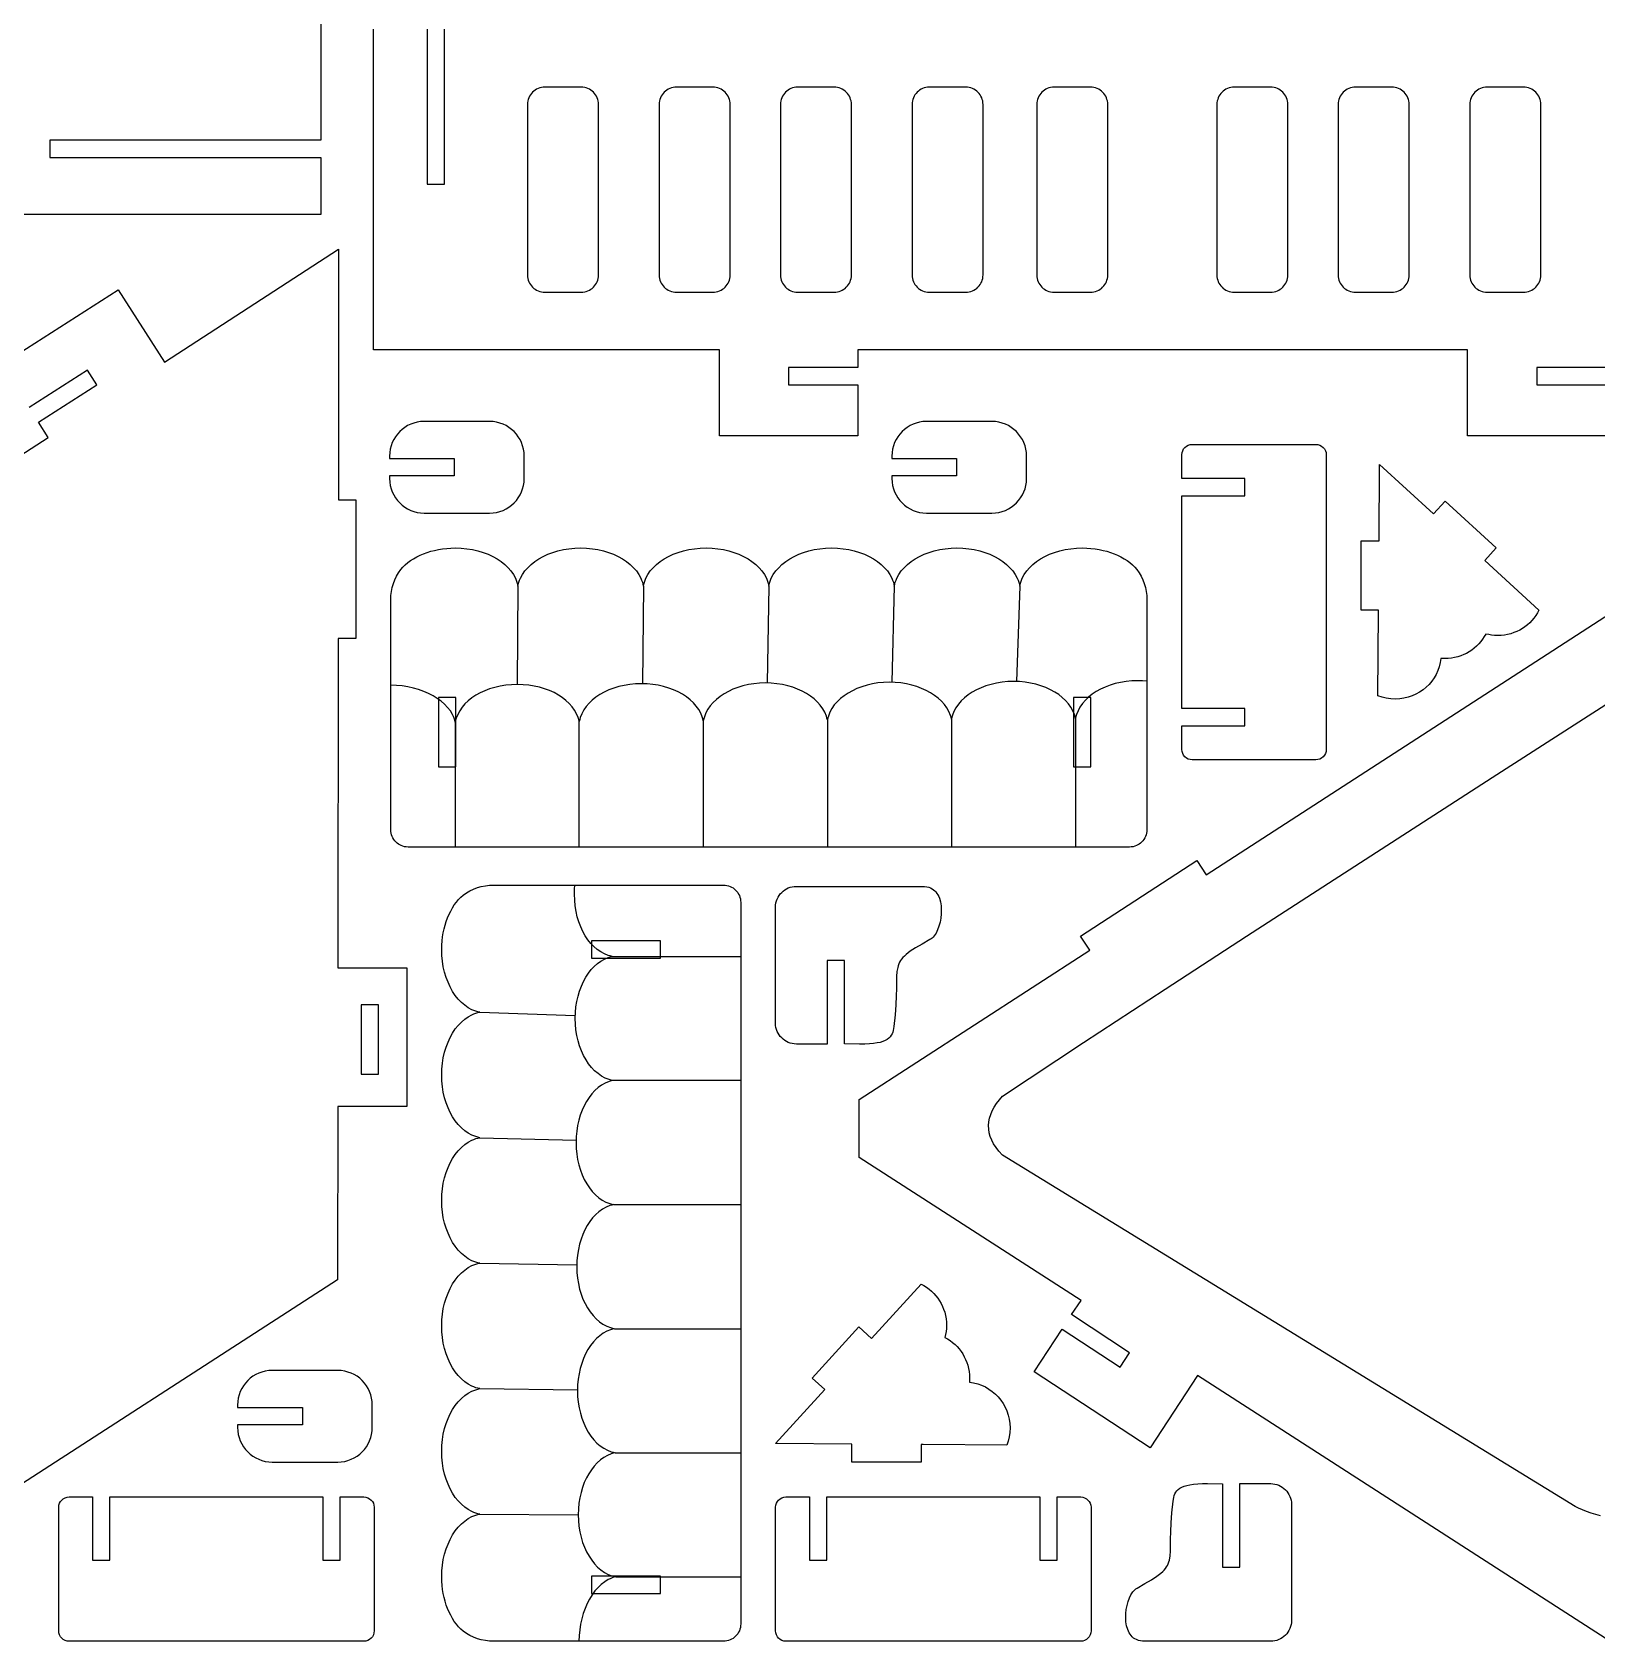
# Model space of a CAD drawing. Extents: x -399 to 499, y -399 to 499.
# Drawn here: x -254.6 to -74, y 58.2 to 244 of the extents above; entities that cross this region are included whole.
import ezdxf

# ---------------------------------------------------------------- set-up
doc = ezdxf.new("R2010")
doc.units = 0
doc.layers.add('DEFAULT_LAYER', color=1, linetype='CONTINUOUS')

msp = doc.modelspace()

# ---------------------------------------------------------------- linework, layer by layer
at = {"layer": 'DEFAULT_LAYER'}
for points in [[(-221.3, 262.95), (-221.3, 231.56), (-252.6, 231.56), (-252.6, 229.56), (-221.3, 229.56), (-221.3, 222.97), (-268.58, 222.97), (-272.27, 228.41), (-290.47, 228.41), (-299.39, 237.71), (-301.08, 236.08), (-301.08, 236.08), (-312.16, 247.63)], [(-72.89, 197.42), (-88.89, 197.42), (-88.89, 207.34), (-159.29, 207.34), (-159.29, 205.31), (-167.29, 205.31), (-167.29, 203.31), (-159.29, 203.31), (-159.29, 197.42), (-175.29, 197.42), (-175.29, 207.34), (-215.22, 207.34), (-215.22, 244.38)], [(-209.01, 244.38), (-209.01, 226.45), (-207.01, 226.45), (-207.01, 244.38)], [(-258.17, 205.63), (-244.7, 214.26), (-239.36, 205.93), (-219.25, 218.95), (-219.28, 190.01), (-217.26, 190.01), (-217.26, 174.01), (-219.29, 174.01), (-219.33, 135.99), (-211.38, 135.99), (-211.38, 135.99), (-211.38, 119.99), (-219.35, 119.99), (-219.37, 99.97), (-262.86, 71.89)], [(-72.37, 58.18), (-120.08, 88.93), (-125.56, 80.57), (-138.94, 89.35), (-135.71, 94.28), (-129.02, 89.89), (-127.92, 91.56), (-134.61, 95.95), (-133.52, 97.6), (-159.13, 114.11), (-159.13, 120.79), (-132.51, 138.02), (-133.58, 139.66), (-120.16, 148.38), (-119.08, 146.71), (-11.31, 216.46)], [(-360.53, 127.51), (-252.8, 197.23), (-253.91, 198.98), (-247.18, 203.3), (-248.26, 204.98), (-254.99, 200.67)], [(-72.89, 205.31), (-80.89, 205.31), (-80.89, 203.31), (-72.89, 203.31)], [(-198.55, 180.05), (-198.62, 168.7)], [(-184.06, 180.05), (-184.18, 168.79)], [(-169.58, 180.05), (-169.78, 168.87)], [(-155.09, 180.05), (-155.37, 168.96)], [(-140.6, 180.05), (-140.97, 169.04)], [(-125.9, 169.08), (-126.44, 169.12), (-126.99, 169.13), (-127.67, 169.11), (-128.33, 169.05), (-128.97, 168.95), (-129.59, 168.8), (-130.18, 168.62), (-130.74, 168.41), (-131.28, 168.17), (-131.78, 167.89), (-132.24, 167.58), (-132.66, 167.25), (-133.03, 166.89), (-133.36, 166.51), (-133.65, 166.1), (-133.87, 165.68), (-134.05, 165.24), (-134.11, 165.01), (-134.16, 164.78), (-134.21, 165.01), (-134.28, 165.23), (-134.46, 165.66), (-134.7, 166.08), (-134.98, 166.48), (-135.32, 166.85), (-135.69, 167.2), (-136.11, 167.53), (-136.57, 167.83), (-137.07, 168.1), (-137.6, 168.34), (-138.16, 168.55), (-138.75, 168.73), (-139.36, 168.86), (-139.99, 168.97), (-140.65, 169.03), (-141.31, 169.05), (-141.99, 169.03), (-142.65, 168.96), (-143.29, 168.86), (-143.91, 168.72), (-144.51, 168.54), (-145.07, 168.33), (-145.6, 168.08), (-146.1, 167.8), (-146.56, 167.5), (-146.98, 167.16), (-147.36, 166.8), (-147.69, 166.42), (-147.97, 166.02), (-148.2, 165.59), (-148.37, 165.15), (-148.44, 164.92), (-148.49, 164.69), (-148.49, 149.94)], [(-73.53, 72.71), (-74.09, 72.86), (-74.63, 73.03), (-75.15, 73.21), (-75.63, 73.4), (-76.08, 73.6), (-76.48, 73.81), (-142.61, 114.38), (-143, 114.81), (-143.34, 115.23), (-143.62, 115.66), (-143.84, 116.08), (-144.01, 116.51), (-144.12, 116.93), (-144.19, 117.36), (-144.2, 117.78), (-144.16, 118.21), (-144.08, 118.63), (-143.94, 119.06), (-143.77, 119.48), (-143.54, 119.91), (-143.27, 120.33), (-142.96, 120.76), (-142.61, 121.18), (-133.23, 127.36), (-123.83, 133.51), (-114.41, 139.64), (-104.97, 145.76), (-86.06, 157.95), (-67.11, 170.12)], [(-191.46, 149.94), (-191.46, 164.43), (-191.52, 164.66), (-191.59, 164.88), (-191.77, 165.32), (-192, 165.74), (-192.28, 166.13), (-192.62, 166.51), (-193, 166.86), (-193.42, 167.19), (-193.88, 167.49), (-194.37, 167.76), (-194.9, 168), (-195.46, 168.21), (-196.05, 168.38), (-196.66, 168.52), (-197.3, 168.62), (-197.95, 168.68), (-198.62, 168.7), (-199.29, 168.68), (-199.95, 168.62), (-200.6, 168.52), (-201.21, 168.37), (-201.81, 168.19), (-202.37, 167.98), (-202.91, 167.74), (-203.4, 167.46), (-203.86, 167.15), (-204.29, 166.82), (-204.66, 166.46), (-204.99, 166.08), (-205.27, 165.67), (-205.5, 165.25), (-205.67, 164.81), (-205.74, 164.58), (-205.79, 164.35), (-205.84, 164.58), (-205.91, 164.8), (-206, 165.02), (-206.1, 165.23), (-206.35, 165.65), (-206.66, 166.05), (-207.01, 166.42), (-207.41, 166.77), (-207.86, 167.1), (-208.35, 167.4), (-208.87, 167.67), (-209.43, 167.91), (-210.01, 168.12), (-210.62, 168.29), (-211.25, 168.43), (-211.9, 168.53), (-212.56, 168.59), (-213.23, 168.61)], [(-148.49, 164.69), (-148.54, 164.92), (-148.61, 165.14), (-148.79, 165.58), (-149.02, 165.99), (-149.31, 166.39), (-149.64, 166.77), (-150.02, 167.12), (-150.44, 167.45), (-150.9, 167.75), (-151.4, 168.02), (-151.93, 168.26), (-152.49, 168.46), (-153.07, 168.64), (-153.69, 168.78), (-154.32, 168.88), (-154.97, 168.94), (-155.64, 168.96), (-156.32, 168.94), (-156.98, 168.88), (-157.62, 168.77), (-158.24, 168.63), (-158.83, 168.45), (-159.4, 168.24), (-159.93, 167.99), (-160.43, 167.72), (-160.89, 167.41), (-161.31, 167.08), (-161.69, 166.72), (-162.02, 166.34), (-162.3, 165.93), (-162.52, 165.51), (-162.7, 165.06), (-162.76, 164.84), (-162.81, 164.61), (-162.87, 164.83), (-162.93, 165.06), (-163.11, 165.49), (-163.35, 165.91), (-163.63, 166.31), (-163.97, 166.68), (-164.35, 167.03), (-164.77, 167.36), (-165.23, 167.66), (-165.72, 167.93), (-166.25, 168.17), (-166.81, 168.38), (-167.4, 168.55), (-168.01, 168.69), (-168.64, 168.79), (-169.3, 168.86), (-169.97, 168.88), (-170.64, 168.85), (-171.3, 168.79), (-171.94, 168.69), (-172.56, 168.55), (-173.16, 168.37), (-173.72, 168.15), (-174.25, 167.91), (-174.75, 167.63), (-175.21, 167.32), (-175.63, 166.99), (-176.01, 166.63), (-176.34, 166.25), (-176.62, 165.85), (-176.85, 165.42), (-177.02, 164.98), (-177.09, 164.75), (-177.14, 164.52), (-177.19, 164.75), (-177.26, 164.97), (-177.44, 165.41), (-177.67, 165.82), (-177.96, 166.22), (-178.29, 166.6), (-178.67, 166.95), (-179.09, 167.27), (-179.55, 167.57), (-180.05, 167.84), (-180.58, 168.08), (-181.14, 168.29), (-181.72, 168.47), (-182.34, 168.61), (-182.97, 168.71), (-183.62, 168.77), (-184.29, 168.79), (-184.97, 168.77), (-185.63, 168.7), (-186.27, 168.6), (-186.89, 168.46), (-187.48, 168.28), (-188.05, 168.07), (-188.58, 167.82), (-189.08, 167.54), (-189.54, 167.24), (-189.96, 166.91), (-190.34, 166.55), (-190.67, 166.16), (-190.95, 165.76), (-191.18, 165.33), (-191.35, 164.89), (-191.41, 164.66), (-191.46, 164.43)], [(-205.79, 164.35), (-205.79, 149.94)], [(-177.14, 164.52), (-177.14, 149.94)], [(-162.81, 164.61), (-162.81, 149.94)], [(-134.16, 164.78), (-134.16, 149.94)], [(-187.57, 122.98), (-187.8, 123.03), (-188.03, 123.1), (-188.48, 123.27), (-188.9, 123.5), (-189.3, 123.78), (-189.69, 124.11), (-190.05, 124.49), (-190.38, 124.91), (-190.68, 125.37), (-190.96, 125.87), (-191.21, 126.4), (-191.42, 126.97), (-191.6, 127.56), (-191.74, 128.18), (-191.85, 128.82), (-191.91, 129.48), (-191.93, 130.16), (-191.91, 130.82), (-191.85, 131.48), (-191.75, 132.11), (-191.61, 132.72), (-191.43, 133.31), (-191.22, 133.87), (-190.98, 134.4), (-190.71, 134.9), (-190.41, 135.36), (-190.09, 135.78), (-189.74, 136.15), (-189.36, 136.49), (-188.96, 136.77), (-188.55, 137.01), (-188.11, 137.19), (-187.89, 137.26), (-187.66, 137.31), (-187.89, 137.36), (-188.12, 137.42), (-188.56, 137.6), (-188.99, 137.82), (-189.39, 138.11), (-189.77, 138.44), (-190.13, 138.81), (-190.46, 139.23), (-190.77, 139.69), (-191.05, 140.19), (-191.29, 140.73), (-191.51, 141.29), (-191.69, 141.88), (-191.83, 142.5), (-191.93, 143.14), (-191.99, 143.8), (-192.02, 144.48), (-192, 145.03), (-191.96, 145.57)], [(-187.66, 137.31), (-172.82, 137.31)], [(-202.94, 130.87), (-191.92, 130.5)], [(-172.82, 122.98), (-187.57, 122.98), (-187.8, 122.93), (-188.03, 122.86), (-188.46, 122.68), (-188.88, 122.45), (-189.27, 122.16), (-189.65, 121.83), (-190, 121.45), (-190.33, 121.03), (-190.63, 120.57), (-190.9, 120.07), (-191.14, 119.55), (-191.35, 118.99), (-191.52, 118.4), (-191.66, 117.79), (-191.76, 117.15), (-191.82, 116.5), (-191.84, 115.83), (-191.82, 115.15), (-191.76, 114.49), (-191.66, 113.85), (-191.51, 113.23), (-191.33, 112.64), (-191.12, 112.08), (-190.88, 111.54), (-190.6, 111.04), (-190.29, 110.58), (-189.96, 110.16), (-189.6, 109.78), (-189.22, 109.45), (-188.81, 109.17), (-188.39, 108.95), (-187.95, 108.77), (-187.72, 108.71), (-187.49, 108.66), (-187.72, 108.61), (-187.94, 108.54), (-188.37, 108.36), (-188.79, 108.12), (-189.19, 107.84), (-189.56, 107.5), (-189.92, 107.13), (-190.24, 106.7), (-190.54, 106.25), (-190.81, 105.75), (-191.05, 105.22), (-191.26, 104.66), (-191.44, 104.07), (-191.57, 103.46), (-191.68, 102.83), (-191.74, 102.17), (-191.76, 101.5), (-191.74, 100.83), (-191.67, 100.17), (-191.57, 99.53), (-191.43, 98.91), (-191.25, 98.31), (-191.04, 97.75), (-190.79, 97.22), (-190.51, 96.72), (-190.21, 96.26), (-189.87, 95.84), (-189.51, 95.46), (-189.13, 95.13), (-188.73, 94.85), (-188.3, 94.62), (-187.86, 94.45), (-187.63, 94.38), (-187.4, 94.33), (-187.63, 94.28), (-187.85, 94.21), (-188.29, 94.03), (-188.71, 93.8), (-189.1, 93.51), (-189.48, 93.18), (-189.83, 92.8), (-190.16, 92.38), (-190.46, 91.92), (-190.73, 91.42), (-190.97, 90.89), (-191.18, 90.33), (-191.35, 89.75), (-191.49, 89.13), (-191.59, 88.5), (-191.65, 87.85), (-191.67, 87.18), (-191.65, 86.5), (-191.59, 85.84), (-191.48, 85.2), (-191.34, 84.58), (-191.16, 83.99), (-190.95, 83.42), (-190.7, 82.89), (-190.43, 82.39), (-190.12, 81.93), (-189.79, 81.51), (-189.43, 81.13), (-189.05, 80.8), (-188.64, 80.52), (-188.22, 80.29), (-187.77, 80.12), (-187.55, 80.06), (-187.32, 80.01), (-187.54, 79.95), (-187.77, 79.89), (-188.2, 79.7), (-188.62, 79.47), (-189.02, 79.19), (-189.39, 78.85), (-189.74, 78.47), (-190.07, 78.05), (-190.37, 77.59), (-190.64, 77.1), (-190.88, 76.57), (-191.09, 76.01), (-191.26, 75.42), (-191.4, 74.81), (-191.5, 74.17), (-191.57, 73.52), (-191.59, 72.85), (-191.56, 72.18), (-191.5, 71.52), (-191.4, 70.87), (-191.26, 70.26), (-191.08, 69.66), (-190.86, 69.1), (-190.62, 68.57), (-190.34, 68.07), (-190.03, 67.61), (-189.7, 67.19), (-189.34, 66.81), (-188.96, 66.48), (-188.56, 66.2), (-188.13, 65.97), (-187.69, 65.8), (-187.46, 65.73), (-187.23, 65.68), (-187.46, 65.63), (-187.68, 65.56), (-187.9, 65.47), (-188.12, 65.37), (-188.53, 65.12), (-188.93, 64.81), (-189.3, 64.46), (-189.66, 64.06), (-189.98, 63.61), (-190.28, 63.12), (-190.55, 62.6), (-190.79, 62.04), (-191, 61.46), (-191.17, 60.85), (-191.31, 60.22), (-191.41, 59.57), (-191.48, 58.91), (-191.5, 58.24)], [(-202.94, 116.38), (-191.84, 116.1)], [(-187.49, 108.66), (-172.82, 108.66)], [(-202.94, 101.89), (-191.76, 101.7)], [(-187.4, 94.33), (-172.82, 94.33)], [(-202.94, 87.41), (-191.67, 87.29)], [(-187.32, 80.01), (-172.82, 80.01)], [(-202.94, 72.92), (-191.59, 72.85)], [(-187.23, 65.68), (-172.82, 65.68)]]:
    msp.add_lwpolyline(points, dxfattribs=at)
for points in [[(-189.24, 215.98), (-189.24, 235.66), (-189.25, 235.87), (-189.28, 236.07), (-189.33, 236.26), (-189.4, 236.44), (-189.48, 236.61), (-189.58, 236.78), (-189.7, 236.93), (-189.83, 237.08), (-189.97, 237.21), (-190.12, 237.32), (-190.29, 237.42), (-190.46, 237.51), (-190.65, 237.57), (-190.84, 237.62), (-191.04, 237.65), (-191.24, 237.66), (-195.44, 237.66), (-195.64, 237.65), (-195.84, 237.62), (-196.03, 237.57), (-196.22, 237.51), (-196.39, 237.42), (-196.56, 237.32), (-196.71, 237.21), (-196.85, 237.08), (-196.98, 236.93), (-197.1, 236.78), (-197.2, 236.61), (-197.28, 236.44), (-197.35, 236.26), (-197.4, 236.07), (-197.43, 235.87), (-197.44, 235.66), (-197.44, 215.98), (-197.43, 215.78), (-197.4, 215.58), (-197.35, 215.39), (-197.28, 215.21), (-197.2, 215.03), (-197.1, 214.87), (-196.98, 214.71), (-196.85, 214.57), (-196.71, 214.44), (-196.56, 214.33), (-196.39, 214.23), (-196.22, 214.14), (-196.03, 214.07), (-195.84, 214.02), (-195.64, 213.99), (-195.44, 213.98), (-191.24, 213.98), (-191.04, 213.99), (-190.84, 214.02), (-190.65, 214.07), (-190.46, 214.14), (-190.29, 214.23), (-190.12, 214.33), (-189.97, 214.44), (-189.83, 214.57), (-189.7, 214.71), (-189.58, 214.87), (-189.48, 215.03), (-189.4, 215.21), (-189.33, 215.39), (-189.28, 215.58), (-189.25, 215.78), (-189.24, 215.98)], [(-174.04, 215.98), (-174.04, 235.66), (-174.05, 235.87), (-174.08, 236.07), (-174.13, 236.26), (-174.2, 236.44), (-174.28, 236.61), (-174.38, 236.78), (-174.5, 236.93), (-174.63, 237.08), (-174.77, 237.21), (-174.92, 237.32), (-175.09, 237.42), (-175.26, 237.51), (-175.45, 237.57), (-175.64, 237.62), (-175.84, 237.65), (-176.04, 237.66), (-180.24, 237.66), (-180.44, 237.65), (-180.64, 237.62), (-180.83, 237.57), (-181.02, 237.51), (-181.19, 237.42), (-181.36, 237.32), (-181.51, 237.21), (-181.65, 237.08), (-181.78, 236.93), (-181.9, 236.78), (-182, 236.61), (-182.08, 236.44), (-182.15, 236.26), (-182.2, 236.07), (-182.23, 235.87), (-182.24, 235.66), (-182.24, 215.98), (-182.23, 215.78), (-182.2, 215.58), (-182.15, 215.39), (-182.08, 215.21), (-182, 215.03), (-181.9, 214.87), (-181.78, 214.71), (-181.65, 214.57), (-181.51, 214.44), (-181.36, 214.33), (-181.19, 214.23), (-181.02, 214.14), (-180.83, 214.07), (-180.64, 214.02), (-180.44, 213.99), (-180.24, 213.98), (-176.04, 213.98), (-175.84, 213.99), (-175.64, 214.02), (-175.45, 214.07), (-175.26, 214.14), (-175.09, 214.23), (-174.92, 214.33), (-174.77, 214.44), (-174.63, 214.57), (-174.5, 214.71), (-174.38, 214.87), (-174.28, 215.03), (-174.2, 215.21), (-174.13, 215.39), (-174.08, 215.58), (-174.05, 215.78), (-174.04, 215.98)], [(-160.04, 215.98), (-160.04, 235.66), (-160.05, 235.87), (-160.08, 236.07), (-160.13, 236.26), (-160.2, 236.44), (-160.28, 236.61), (-160.38, 236.78), (-160.5, 236.93), (-160.63, 237.08), (-160.77, 237.21), (-160.92, 237.32), (-161.09, 237.42), (-161.26, 237.51), (-161.45, 237.57), (-161.64, 237.62), (-161.84, 237.65), (-162.04, 237.66), (-166.24, 237.66), (-166.44, 237.65), (-166.64, 237.62), (-166.83, 237.57), (-167.02, 237.51), (-167.19, 237.42), (-167.36, 237.32), (-167.51, 237.21), (-167.65, 237.08), (-167.78, 236.93), (-167.9, 236.78), (-168, 236.61), (-168.08, 236.44), (-168.15, 236.26), (-168.2, 236.07), (-168.23, 235.87), (-168.24, 235.66), (-168.24, 215.98), (-168.23, 215.78), (-168.2, 215.58), (-168.15, 215.39), (-168.08, 215.21), (-168, 215.03), (-167.9, 214.87), (-167.78, 214.71), (-167.65, 214.57), (-167.51, 214.44), (-167.36, 214.33), (-167.19, 214.23), (-167.02, 214.14), (-166.83, 214.07), (-166.64, 214.02), (-166.44, 213.99), (-166.24, 213.98), (-162.04, 213.98), (-161.84, 213.99), (-161.64, 214.02), (-161.45, 214.07), (-161.26, 214.14), (-161.09, 214.23), (-160.92, 214.33), (-160.77, 214.44), (-160.63, 214.57), (-160.5, 214.71), (-160.38, 214.87), (-160.28, 215.03), (-160.2, 215.21), (-160.13, 215.39), (-160.08, 215.58), (-160.05, 215.78), (-160.04, 215.98)], [(-144.84, 215.98), (-144.84, 235.66), (-144.85, 235.87), (-144.88, 236.07), (-144.93, 236.26), (-145, 236.44), (-145.08, 236.61), (-145.18, 236.78), (-145.3, 236.93), (-145.43, 237.08), (-145.57, 237.21), (-145.72, 237.32), (-145.89, 237.42), (-146.06, 237.51), (-146.25, 237.57), (-146.44, 237.62), (-146.64, 237.65), (-146.84, 237.66), (-151.04, 237.66), (-151.24, 237.65), (-151.44, 237.62), (-151.63, 237.57), (-151.82, 237.51), (-151.99, 237.42), (-152.16, 237.32), (-152.31, 237.21), (-152.45, 237.08), (-152.58, 236.93), (-152.7, 236.78), (-152.8, 236.61), (-152.88, 236.44), (-152.95, 236.26), (-153, 236.07), (-153.03, 235.87), (-153.04, 235.66), (-153.04, 215.98), (-153.03, 215.78), (-153, 215.58), (-152.95, 215.39), (-152.88, 215.21), (-152.8, 215.03), (-152.7, 214.87), (-152.58, 214.71), (-152.45, 214.57), (-152.31, 214.44), (-152.16, 214.33), (-151.99, 214.23), (-151.82, 214.14), (-151.63, 214.07), (-151.44, 214.02), (-151.24, 213.99), (-151.04, 213.98), (-146.84, 213.98), (-146.64, 213.99), (-146.44, 214.02), (-146.25, 214.07), (-146.06, 214.14), (-145.89, 214.23), (-145.72, 214.33), (-145.57, 214.44), (-145.43, 214.57), (-145.3, 214.71), (-145.18, 214.87), (-145.08, 215.03), (-145, 215.21), (-144.93, 215.39), (-144.88, 215.58), (-144.85, 215.78), (-144.84, 215.98)], [(-130.44, 215.98), (-130.44, 235.66), (-130.45, 235.87), (-130.48, 236.07), (-130.53, 236.26), (-130.6, 236.44), (-130.68, 236.61), (-130.78, 236.78), (-130.9, 236.93), (-131.03, 237.08), (-131.17, 237.21), (-131.32, 237.32), (-131.49, 237.42), (-131.66, 237.51), (-131.85, 237.57), (-132.04, 237.62), (-132.24, 237.65), (-132.44, 237.66), (-136.64, 237.66), (-136.84, 237.65), (-137.04, 237.62), (-137.23, 237.57), (-137.42, 237.51), (-137.59, 237.42), (-137.76, 237.32), (-137.91, 237.21), (-138.05, 237.08), (-138.18, 236.93), (-138.3, 236.78), (-138.4, 236.61), (-138.48, 236.44), (-138.55, 236.26), (-138.6, 236.07), (-138.63, 235.87), (-138.64, 235.66), (-138.64, 215.98), (-138.63, 215.78), (-138.6, 215.58), (-138.55, 215.39), (-138.48, 215.21), (-138.4, 215.03), (-138.3, 214.87), (-138.18, 214.71), (-138.05, 214.57), (-137.91, 214.44), (-137.76, 214.33), (-137.59, 214.23), (-137.42, 214.14), (-137.23, 214.07), (-137.04, 214.02), (-136.84, 213.99), (-136.64, 213.98), (-132.44, 213.98), (-132.24, 213.99), (-132.04, 214.02), (-131.85, 214.07), (-131.66, 214.14), (-131.49, 214.23), (-131.32, 214.33), (-131.17, 214.44), (-131.03, 214.57), (-130.9, 214.71), (-130.78, 214.87), (-130.68, 215.03), (-130.6, 215.21), (-130.53, 215.39), (-130.48, 215.58), (-130.45, 215.78), (-130.44, 215.98)], [(-109.64, 215.98), (-109.64, 235.66), (-109.65, 235.87), (-109.68, 236.07), (-109.73, 236.26), (-109.8, 236.44), (-109.88, 236.61), (-109.98, 236.78), (-110.1, 236.93), (-110.23, 237.08), (-110.37, 237.21), (-110.52, 237.32), (-110.69, 237.42), (-110.86, 237.51), (-111.05, 237.57), (-111.24, 237.62), (-111.44, 237.65), (-111.64, 237.66), (-115.84, 237.66), (-116.04, 237.65), (-116.24, 237.62), (-116.43, 237.57), (-116.62, 237.51), (-116.79, 237.42), (-116.96, 237.32), (-117.11, 237.21), (-117.25, 237.08), (-117.38, 236.93), (-117.5, 236.78), (-117.6, 236.61), (-117.68, 236.44), (-117.75, 236.26), (-117.8, 236.07), (-117.83, 235.87), (-117.84, 235.66), (-117.84, 215.98), (-117.83, 215.78), (-117.8, 215.58), (-117.75, 215.39), (-117.68, 215.21), (-117.6, 215.03), (-117.5, 214.87), (-117.38, 214.71), (-117.25, 214.57), (-117.11, 214.44), (-116.96, 214.33), (-116.79, 214.23), (-116.62, 214.14), (-116.43, 214.07), (-116.24, 214.02), (-116.04, 213.99), (-115.84, 213.98), (-111.64, 213.98), (-111.44, 213.99), (-111.24, 214.02), (-111.05, 214.07), (-110.86, 214.14), (-110.69, 214.23), (-110.52, 214.33), (-110.37, 214.44), (-110.23, 214.57), (-110.1, 214.71), (-109.98, 214.87), (-109.88, 215.03), (-109.8, 215.21), (-109.73, 215.39), (-109.68, 215.58), (-109.65, 215.78), (-109.64, 215.98)], [(-95.64, 215.98), (-95.64, 235.66), (-95.65, 235.87), (-95.68, 236.07), (-95.73, 236.26), (-95.8, 236.44), (-95.88, 236.61), (-95.98, 236.78), (-96.1, 236.93), (-96.23, 237.08), (-96.37, 237.21), (-96.52, 237.32), (-96.69, 237.42), (-96.86, 237.51), (-97.05, 237.57), (-97.24, 237.62), (-97.44, 237.65), (-97.64, 237.66), (-101.84, 237.66), (-102.04, 237.65), (-102.24, 237.62), (-102.43, 237.57), (-102.62, 237.51), (-102.79, 237.42), (-102.96, 237.32), (-103.11, 237.21), (-103.25, 237.08), (-103.38, 236.93), (-103.5, 236.78), (-103.6, 236.61), (-103.68, 236.44), (-103.75, 236.26), (-103.8, 236.07), (-103.83, 235.87), (-103.84, 235.66), (-103.84, 215.98), (-103.83, 215.78), (-103.8, 215.58), (-103.75, 215.39), (-103.68, 215.21), (-103.6, 215.03), (-103.5, 214.87), (-103.38, 214.71), (-103.25, 214.57), (-103.11, 214.44), (-102.96, 214.33), (-102.79, 214.23), (-102.62, 214.14), (-102.43, 214.07), (-102.24, 214.02), (-102.04, 213.99), (-101.84, 213.98), (-97.64, 213.98), (-97.44, 213.99), (-97.24, 214.02), (-97.05, 214.07), (-96.86, 214.14), (-96.69, 214.23), (-96.52, 214.33), (-96.37, 214.44), (-96.23, 214.57), (-96.1, 214.71), (-95.98, 214.87), (-95.88, 215.03), (-95.8, 215.21), (-95.73, 215.39), (-95.68, 215.58), (-95.65, 215.78), (-95.64, 215.98)], [(-80.44, 215.98), (-80.44, 235.66), (-80.45, 235.87), (-80.48, 236.07), (-80.53, 236.26), (-80.6, 236.44), (-80.68, 236.61), (-80.78, 236.78), (-80.9, 236.93), (-81.03, 237.08), (-81.17, 237.21), (-81.32, 237.32), (-81.49, 237.42), (-81.66, 237.51), (-81.85, 237.57), (-82.04, 237.62), (-82.24, 237.65), (-82.44, 237.66), (-86.64, 237.66), (-86.84, 237.65), (-87.04, 237.62), (-87.23, 237.57), (-87.42, 237.51), (-87.59, 237.42), (-87.76, 237.32), (-87.91, 237.21), (-88.05, 237.08), (-88.18, 236.93), (-88.3, 236.78), (-88.4, 236.61), (-88.48, 236.44), (-88.55, 236.26), (-88.6, 236.07), (-88.63, 235.87), (-88.64, 235.66), (-88.64, 215.98), (-88.63, 215.78), (-88.6, 215.58), (-88.55, 215.39), (-88.48, 215.21), (-88.4, 215.03), (-88.3, 214.87), (-88.18, 214.71), (-88.05, 214.57), (-87.91, 214.44), (-87.76, 214.33), (-87.59, 214.23), (-87.42, 214.14), (-87.23, 214.07), (-87.04, 214.02), (-86.84, 213.99), (-86.64, 213.98), (-82.44, 213.98), (-82.24, 213.99), (-82.04, 214.02), (-81.85, 214.07), (-81.66, 214.14), (-81.49, 214.23), (-81.32, 214.33), (-81.17, 214.44), (-81.03, 214.57), (-80.9, 214.71), (-80.78, 214.87), (-80.68, 215.03), (-80.6, 215.21), (-80.53, 215.39), (-80.48, 215.58), (-80.45, 215.78), (-80.44, 215.98)], [(-213.37, 195.07), (-213.37, 194.78), (-205.9, 194.78), (-205.9, 192.78), (-213.37, 192.78), (-213.37, 192.49), (-213.35, 192.08), (-213.29, 191.69), (-213.19, 191.3), (-213.06, 190.94), (-212.89, 190.59), (-212.69, 190.26), (-212.46, 189.95), (-212.2, 189.67), (-211.91, 189.41), (-211.61, 189.18), (-211.28, 188.98), (-210.93, 188.81), (-210.56, 188.67), (-210.18, 188.57), (-209.78, 188.51), (-209.37, 188.49), (-201.82, 188.49), (-201.41, 188.51), (-201.01, 188.57), (-200.63, 188.67), (-200.26, 188.81), (-199.91, 188.98), (-199.58, 189.18), (-199.28, 189.41), (-198.99, 189.67), (-198.73, 189.95), (-198.5, 190.26), (-198.3, 190.59), (-198.13, 190.94), (-198, 191.3), (-197.9, 191.69), (-197.84, 192.08), (-197.82, 192.49), (-197.82, 195.07), (-197.84, 195.48), (-197.9, 195.88), (-198, 196.26), (-198.13, 196.63), (-198.3, 196.98), (-198.5, 197.31), (-198.73, 197.61), (-198.99, 197.9), (-199.28, 198.16), (-199.58, 198.39), (-199.91, 198.59), (-200.26, 198.76), (-200.63, 198.89), (-201.01, 198.99), (-201.41, 199.05), (-201.82, 199.07), (-209.37, 199.07), (-209.78, 199.05), (-210.18, 198.99), (-210.56, 198.89), (-210.93, 198.76), (-211.28, 198.59), (-211.61, 198.39), (-211.91, 198.16), (-212.2, 197.9), (-212.46, 197.61), (-212.69, 197.31), (-212.89, 196.98), (-213.06, 196.63), (-213.19, 196.26), (-213.29, 195.88), (-213.35, 195.48), (-213.37, 195.07)], [(-155.37, 195.07), (-155.37, 194.78), (-147.89, 194.78), (-147.89, 192.78), (-155.37, 192.78), (-155.37, 192.49), (-155.35, 192.08), (-155.29, 191.69), (-155.19, 191.3), (-155.05, 190.94), (-154.89, 190.59), (-154.68, 190.26), (-154.45, 189.95), (-154.19, 189.67), (-153.91, 189.41), (-153.6, 189.18), (-153.27, 188.98), (-152.92, 188.81), (-152.56, 188.67), (-152.17, 188.57), (-151.78, 188.51), (-151.37, 188.49), (-143.81, 188.49), (-143.4, 188.51), (-143.01, 188.57), (-142.63, 188.67), (-142.26, 188.81), (-141.91, 188.98), (-141.58, 189.18), (-141.27, 189.41), (-140.99, 189.67), (-140.73, 189.95), (-140.5, 190.26), (-140.3, 190.59), (-140.13, 190.94), (-139.99, 191.3), (-139.89, 191.69), (-139.83, 192.08), (-139.81, 192.49), (-139.81, 195.07), (-139.83, 195.48), (-139.89, 195.88), (-139.99, 196.26), (-140.13, 196.63), (-140.3, 196.98), (-140.5, 197.31), (-140.73, 197.61), (-140.99, 197.9), (-141.27, 198.16), (-141.58, 198.39), (-141.91, 198.59), (-142.26, 198.76), (-142.63, 198.89), (-143.01, 198.99), (-143.4, 199.05), (-143.81, 199.07), (-151.37, 199.07), (-151.78, 199.05), (-152.17, 198.99), (-152.56, 198.89), (-152.92, 198.76), (-153.27, 198.59), (-153.6, 198.39), (-153.91, 198.16), (-154.19, 197.9), (-154.45, 197.61), (-154.68, 197.31), (-154.89, 196.98), (-155.05, 196.63), (-155.19, 196.26), (-155.29, 195.88), (-155.35, 195.48), (-155.37, 195.07)], [(-105.22, 195.23), (-105.22, 161.2), (-105.24, 160.96), (-105.31, 160.74), (-105.42, 160.53), (-105.57, 160.35), (-105.75, 160.21), (-105.95, 160.1), (-106.18, 160.03), (-106.42, 160), (-120.69, 160), (-120.93, 160.03), (-121.15, 160.1), (-121.36, 160.21), (-121.53, 160.35), (-121.68, 160.53), (-121.79, 160.74), (-121.86, 160.96), (-121.89, 161.2), (-121.89, 163.93), (-114.6, 163.93), (-114.6, 165.93), (-121.89, 165.93), (-121.89, 190.5), (-114.6, 190.5), (-114.6, 192.5), (-121.89, 192.5), (-121.89, 195.23), (-121.86, 195.47), (-121.79, 195.69), (-121.68, 195.9), (-121.53, 196.07), (-121.36, 196.22), (-121.15, 196.33), (-120.93, 196.4), (-120.69, 196.43), (-106.42, 196.43), (-106.18, 196.4), (-105.95, 196.33), (-105.75, 196.22), (-105.57, 196.07), (-105.42, 195.9), (-105.31, 195.69), (-105.24, 195.47), (-105.22, 195.23)], [(-101.19, 177.27), (-101.19, 185.27), (-99.11, 185.27), (-99.05, 194.09), (-92.82, 188.41), (-91.5, 189.86), (-85.58, 184.49), (-86.92, 183.01), (-80.65, 177.29), (-80.82, 176.97), (-81.01, 176.66), (-81.23, 176.37), (-81.46, 176.1), (-81.71, 175.84), (-81.98, 175.6), (-82.27, 175.37), (-82.57, 175.17), (-82.88, 174.99), (-83.21, 174.82), (-83.55, 174.69), (-83.9, 174.57), (-84.27, 174.48), (-84.64, 174.41), (-85.02, 174.37), (-85.41, 174.35), (-85.77, 174.37), (-86.12, 174.4), (-86.46, 174.46), (-86.79, 174.53), (-86.97, 174.23), (-87.16, 173.93), (-87.38, 173.65), (-87.61, 173.38), (-87.86, 173.13), (-88.13, 172.89), (-88.41, 172.68), (-88.71, 172.48), (-89.02, 172.3), (-89.34, 172.15), (-89.68, 172.01), (-90.03, 171.9), (-90.39, 171.81), (-90.75, 171.75), (-91.13, 171.71), (-91.51, 171.69), (-91.98, 171.71), (-92.05, 171.23), (-92.17, 170.75), (-92.32, 170.3), (-92.52, 169.87), (-92.76, 169.46), (-93.03, 169.07), (-93.34, 168.71), (-93.68, 168.38), (-94.04, 168.08), (-94.44, 167.81), (-94.86, 167.58), (-95.3, 167.38), (-95.76, 167.23), (-96.24, 167.11), (-96.73, 167.04), (-97.24, 167.02), (-97.77, 167.04), (-98.28, 167.12), (-98.77, 167.24), (-99.24, 167.4), (-99.17, 177.07), (-99.17, 177.27), (-101.19, 177.27)], [(-127.92, 149.94), (-211.23, 149.94), (-211.44, 149.95), (-211.63, 149.98), (-211.82, 150.03), (-212.01, 150.1), (-212.18, 150.18), (-212.35, 150.28), (-212.5, 150.4), (-212.64, 150.53), (-212.77, 150.67), (-212.89, 150.82), (-212.99, 150.99), (-213.07, 151.16), (-213.14, 151.35), (-213.19, 151.54), (-213.22, 151.74), (-213.23, 151.94), (-213.23, 178.47), (-213.21, 178.96), (-213.15, 179.43), (-213.06, 179.9), (-212.93, 180.35), (-212.76, 180.78), (-212.57, 181.2), (-212.34, 181.6), (-212.08, 181.99), (-211.83, 182.26), (-211.56, 182.52), (-211.26, 182.77), (-210.94, 183), (-210.59, 183.22), (-210.23, 183.43), (-209.85, 183.62), (-209.46, 183.79), (-209.04, 183.94), (-208.61, 184.08), (-208.17, 184.19), (-207.72, 184.29), (-207.25, 184.37), (-206.77, 184.42), (-206.29, 184.46), (-205.79, 184.47), (-205.11, 184.45), (-204.44, 184.38), (-203.79, 184.28), (-203.17, 184.13), (-202.57, 183.95), (-202, 183.74), (-201.46, 183.49), (-200.96, 183.21), (-200.49, 182.9), (-200.06, 182.56), (-199.68, 182.19), (-199.35, 181.81), (-199.07, 181.4), (-198.84, 180.97), (-198.74, 180.74), (-198.66, 180.52), (-198.6, 180.29), (-198.55, 180.05), (-198.5, 180.29), (-198.43, 180.52), (-198.35, 180.74), (-198.26, 180.97), (-198.03, 181.4), (-197.74, 181.81), (-197.41, 182.19), (-197.03, 182.56), (-196.61, 182.9), (-196.14, 183.21), (-195.64, 183.49), (-195.1, 183.74), (-194.53, 183.95), (-193.93, 184.13), (-193.3, 184.28), (-192.66, 184.38), (-191.99, 184.45), (-191.3, 184.47), (-190.62, 184.45), (-189.95, 184.38), (-189.31, 184.28), (-188.68, 184.13), (-188.08, 183.95), (-187.51, 183.74), (-186.97, 183.49), (-186.47, 183.21), (-186, 182.9), (-185.58, 182.56), (-185.2, 182.19), (-184.86, 181.81), (-184.58, 181.4), (-184.35, 180.97), (-184.26, 180.74), (-184.18, 180.52), (-184.11, 180.29), (-184.06, 180.05), (-184.01, 180.29), (-183.95, 180.52), (-183.87, 180.74), (-183.77, 180.97), (-183.54, 181.4), (-183.26, 181.81), (-182.93, 182.19), (-182.54, 182.56), (-182.12, 182.9), (-181.65, 183.21), (-181.15, 183.49), (-180.61, 183.74), (-180.04, 183.95), (-179.44, 184.13), (-178.82, 184.28), (-178.17, 184.38), (-177.5, 184.45), (-176.82, 184.47), (-176.13, 184.45), (-175.47, 184.38), (-174.82, 184.28), (-174.19, 184.13), (-173.6, 183.95), (-173.03, 183.74), (-172.49, 183.49), (-171.98, 183.21), (-171.52, 182.9), (-171.09, 182.56), (-170.71, 182.19), (-170.38, 181.81), (-170.09, 181.4), (-169.86, 180.97), (-169.77, 180.74), (-169.69, 180.52), (-169.63, 180.29), (-169.58, 180.05), (-169.53, 180.29), (-169.46, 180.52), (-169.38, 180.74), (-169.29, 180.97), (-169.06, 181.4), (-168.77, 181.81), (-168.44, 182.19), (-168.06, 182.56), (-167.63, 182.9), (-167.17, 183.21), (-166.66, 183.49), (-166.13, 183.74), (-165.56, 183.95), (-164.96, 184.13), (-164.33, 184.28), (-163.68, 184.38), (-163.02, 184.45), (-162.33, 184.47), (-161.65, 184.45), (-160.98, 184.38), (-160.33, 184.28), (-159.71, 184.13), (-159.11, 183.95), (-158.54, 183.74), (-158, 183.49), (-157.5, 183.21), (-157.03, 182.9), (-156.61, 182.56), (-156.23, 182.19), (-155.89, 181.81), (-155.61, 181.4), (-155.38, 180.97), (-155.28, 180.74), (-155.2, 180.52), (-155.14, 180.29), (-155.09, 180.05), (-155.04, 180.29), (-154.97, 180.52), (-154.89, 180.74), (-154.8, 180.97), (-154.57, 181.4), (-154.29, 181.81), (-153.95, 182.19), (-153.57, 182.56), (-153.15, 182.9), (-152.68, 183.21), (-152.18, 183.49), (-151.64, 183.74), (-151.07, 183.95), (-150.47, 184.13), (-149.85, 184.28), (-149.2, 184.38), (-148.53, 184.45), (-147.85, 184.47), (-147.16, 184.45), (-146.5, 184.38), (-145.85, 184.28), (-145.22, 184.13), (-144.62, 183.95), (-144.05, 183.74), (-143.51, 183.49), (-143.01, 183.21), (-142.55, 182.9), (-142.12, 182.56), (-141.74, 182.19), (-141.41, 181.81), (-141.12, 181.4), (-140.89, 180.97), (-140.8, 180.74), (-140.72, 180.52), (-140.65, 180.29), (-140.6, 180.05), (-140.55, 180.29), (-140.49, 180.52), (-140.41, 180.74), (-140.31, 180.97), (-140.08, 181.4), (-139.8, 181.81), (-139.47, 182.19), (-139.09, 182.56), (-138.66, 182.9), (-138.2, 183.21), (-137.69, 183.49), (-137.15, 183.74), (-136.58, 183.95), (-135.98, 184.13), (-135.36, 184.28), (-134.71, 184.38), (-134.04, 184.45), (-133.36, 184.47), (-132.87, 184.46), (-132.38, 184.42), (-131.9, 184.37), (-131.43, 184.29), (-130.98, 184.19), (-130.54, 184.08), (-130.11, 183.94), (-129.69, 183.79), (-129.3, 183.62), (-128.92, 183.43), (-128.56, 183.22), (-128.21, 183), (-127.89, 182.77), (-127.59, 182.52), (-127.32, 182.26), (-127.07, 181.99), (-126.81, 181.6), (-126.58, 181.2), (-126.39, 180.78), (-126.22, 180.35), (-126.09, 179.9), (-126, 179.43), (-125.94, 178.96), (-125.92, 178.47), (-125.92, 151.94), (-125.93, 151.74), (-125.96, 151.54), (-126.01, 151.35), (-126.08, 151.16), (-126.16, 150.99), (-126.26, 150.82), (-126.38, 150.67), (-126.51, 150.53), (-126.65, 150.4), (-126.8, 150.28), (-126.97, 150.18), (-127.14, 150.1), (-127.33, 150.03), (-127.52, 149.98), (-127.72, 149.95), (-127.92, 149.94)], [(-207.71, 159.19), (-205.71, 159.19), (-205.71, 167.19), (-207.71, 167.19), (-207.71, 159.19)], [(-134.38, 159.19), (-132.38, 159.19), (-132.38, 167.19), (-134.38, 167.19), (-134.38, 159.19)], [(-172.82, 143.55), (-172.82, 60.24), (-172.83, 60.03), (-172.86, 59.84), (-172.91, 59.65), (-172.98, 59.46), (-173.06, 59.29), (-173.16, 59.12), (-173.28, 58.97), (-173.41, 58.83), (-173.55, 58.7), (-173.71, 58.58), (-173.87, 58.48), (-174.05, 58.4), (-174.23, 58.33), (-174.42, 58.28), (-174.62, 58.25), (-174.82, 58.24), (-201.35, 58.24), (-201.84, 58.26), (-202.31, 58.32), (-202.78, 58.41), (-203.23, 58.54), (-203.67, 58.71), (-204.09, 58.9), (-204.49, 59.13), (-204.87, 59.39), (-205.14, 59.64), (-205.4, 59.91), (-205.65, 60.21), (-205.89, 60.53), (-206.11, 60.88), (-206.31, 61.24), (-206.5, 61.62), (-206.67, 62.01), (-206.82, 62.43), (-206.96, 62.86), (-207.08, 63.3), (-207.17, 63.75), (-207.25, 64.22), (-207.3, 64.7), (-207.34, 65.18), (-207.35, 65.68), (-207.33, 66.36), (-207.26, 67.03), (-207.16, 67.68), (-207.01, 68.3), (-206.83, 68.9), (-206.62, 69.47), (-206.37, 70.01), (-206.09, 70.52), (-205.78, 70.98), (-205.44, 71.41), (-205.08, 71.79), (-204.69, 72.12), (-204.28, 72.4), (-203.85, 72.63), (-203.63, 72.73), (-203.4, 72.81), (-203.17, 72.87), (-202.94, 72.92), (-203.17, 72.97), (-203.4, 73.04), (-203.63, 73.12), (-203.85, 73.21), (-204.28, 73.44), (-204.69, 73.73), (-205.08, 74.06), (-205.44, 74.44), (-205.78, 74.86), (-206.09, 75.33), (-206.37, 75.83), (-206.62, 76.37), (-206.83, 76.94), (-207.01, 77.54), (-207.16, 78.17), (-207.26, 78.81), (-207.33, 79.48), (-207.35, 80.17), (-207.33, 80.85), (-207.26, 81.52), (-207.16, 82.16), (-207.01, 82.79), (-206.83, 83.39), (-206.62, 83.96), (-206.37, 84.5), (-206.09, 85), (-205.78, 85.47), (-205.44, 85.89), (-205.08, 86.27), (-204.69, 86.61), (-204.28, 86.89), (-203.85, 87.12), (-203.63, 87.21), (-203.4, 87.29), (-203.17, 87.36), (-202.94, 87.41), (-203.17, 87.46), (-203.4, 87.52), (-203.63, 87.6), (-203.85, 87.7), (-204.28, 87.93), (-204.69, 88.21), (-205.08, 88.55), (-205.44, 88.93), (-205.78, 89.35), (-206.09, 89.82), (-206.37, 90.32), (-206.62, 90.86), (-206.83, 91.43), (-207.01, 92.03), (-207.16, 92.65), (-207.26, 93.3), (-207.33, 93.97), (-207.35, 94.65), (-207.33, 95.34), (-207.26, 96), (-207.16, 96.65), (-207.01, 97.28), (-206.83, 97.87), (-206.62, 98.45), (-206.37, 98.98), (-206.09, 99.49), (-205.78, 99.95), (-205.44, 100.38), (-205.08, 100.76), (-204.69, 101.09), (-204.28, 101.38), (-203.85, 101.61), (-203.63, 101.7), (-203.4, 101.78), (-203.17, 101.85), (-202.94, 101.89), (-203.17, 101.94), (-203.4, 102.01), (-203.63, 102.09), (-203.85, 102.18), (-204.28, 102.41), (-204.69, 102.7), (-205.08, 103.03), (-205.44, 103.41), (-205.78, 103.84), (-206.09, 104.3), (-206.37, 104.81), (-206.62, 105.34), (-206.83, 105.92), (-207.01, 106.51), (-207.16, 107.14), (-207.26, 107.79), (-207.33, 108.45), (-207.35, 109.14), (-207.33, 109.82), (-207.26, 110.49), (-207.16, 111.14), (-207.01, 111.76), (-206.83, 112.36), (-206.62, 112.93), (-206.37, 113.47), (-206.09, 113.97), (-205.78, 114.44), (-205.44, 114.86), (-205.08, 115.24), (-204.69, 115.58), (-204.28, 115.86), (-203.85, 116.09), (-203.63, 116.19), (-203.4, 116.27), (-203.17, 116.33), (-202.94, 116.38), (-203.17, 116.43), (-203.4, 116.5), (-203.63, 116.58), (-203.85, 116.67), (-204.28, 116.9), (-204.69, 117.18), (-205.08, 117.52), (-205.44, 117.9), (-205.78, 118.32), (-206.09, 118.79), (-206.37, 119.29), (-206.62, 119.83), (-206.83, 120.4), (-207.01, 121), (-207.16, 121.63), (-207.26, 122.27), (-207.33, 122.94), (-207.35, 123.62), (-207.33, 124.31), (-207.26, 124.98), (-207.16, 125.62), (-207.01, 126.25), (-206.83, 126.85), (-206.62, 127.42), (-206.37, 127.96), (-206.09, 128.46), (-205.78, 128.93), (-205.44, 129.35), (-205.08, 129.73), (-204.69, 130.06), (-204.28, 130.35), (-203.85, 130.58), (-203.63, 130.67), (-203.4, 130.75), (-203.17, 130.82), (-202.94, 130.87), (-203.17, 130.92), (-203.4, 130.98), (-203.63, 131.06), (-203.85, 131.16), (-204.28, 131.39), (-204.69, 131.67), (-205.08, 132), (-205.44, 132.38), (-205.78, 132.81), (-206.09, 133.27), (-206.37, 133.78), (-206.62, 134.32), (-206.83, 134.89), (-207.01, 135.49), (-207.16, 136.11), (-207.26, 136.76), (-207.33, 137.43), (-207.35, 138.11), (-207.34, 138.61), (-207.3, 139.09), (-207.25, 139.57), (-207.17, 140.04), (-207.08, 140.49), (-206.96, 140.93), (-206.82, 141.36), (-206.67, 141.78), (-206.5, 142.17), (-206.31, 142.55), (-206.11, 142.91), (-205.89, 143.26), (-205.65, 143.58), (-205.4, 143.88), (-205.14, 144.15), (-204.87, 144.4), (-204.49, 144.66), (-204.09, 144.89), (-203.67, 145.08), (-203.23, 145.25), (-202.78, 145.38), (-202.31, 145.47), (-201.84, 145.53), (-201.35, 145.55), (-174.82, 145.55), (-174.62, 145.54), (-174.42, 145.51), (-174.23, 145.46), (-174.05, 145.39), (-173.87, 145.31), (-173.71, 145.21), (-173.55, 145.09), (-173.41, 144.96), (-173.28, 144.82), (-173.16, 144.67), (-173.06, 144.5), (-172.98, 144.33), (-172.91, 144.14), (-172.86, 143.95), (-172.83, 143.76), (-172.82, 143.55)], [(-166.4, 145.4), (-162.76, 145.4), (-159.11, 145.4), (-155.47, 145.4), (-151.83, 145.4), (-151.59, 145.38), (-151.35, 145.35), (-151.12, 145.29), (-150.9, 145.21), (-150.72, 145.12), (-150.56, 145.01), (-150.41, 144.89), (-150.28, 144.75), (-150.16, 144.59), (-150.06, 144.42), (-149.96, 144.23), (-149.88, 144.04), (-149.76, 143.61), (-149.69, 143.16), (-149.66, 142.69), (-149.67, 142.21), (-149.72, 141.72), (-149.81, 141.25), (-149.94, 140.8), (-150.09, 140.39), (-150.27, 140.01), (-150.48, 139.69), (-150.59, 139.55), (-150.71, 139.43), (-150.84, 139.33), (-150.97, 139.25), (-151.88, 138.74), (-152.63, 138.3), (-153.24, 137.9), (-153.73, 137.53), (-153.93, 137.35), (-154.1, 137.18), (-154.25, 137), (-154.38, 136.82), (-154.48, 136.63), (-154.57, 136.44), (-154.64, 136.24), (-154.7, 136.02), (-154.78, 135.55), (-154.82, 135), (-154.85, 133.61), (-154.87, 132.74), (-154.92, 131.73), (-155, 130.56), (-155.14, 129.21), (-155.21, 128.77), (-155.26, 128.57), (-155.34, 128.38), (-155.44, 128.2), (-155.56, 128.03), (-155.71, 127.87), (-155.9, 127.73), (-156.13, 127.6), (-156.4, 127.49), (-156.71, 127.39), (-157.07, 127.32), (-157.49, 127.26), (-157.97, 127.22), (-158.51, 127.19), (-159.11, 127.19), (-160.84, 127.2), (-160.84, 136.82), (-162.84, 136.82), (-162.84, 127.19), (-166.4, 127.19), (-166.64, 127.21), (-166.88, 127.24), (-167.11, 127.3), (-167.33, 127.38), (-167.54, 127.48), (-167.74, 127.6), (-167.92, 127.74), (-168.09, 127.9), (-168.25, 128.07), (-168.39, 128.25), (-168.51, 128.45), (-168.61, 128.66), (-168.69, 128.88), (-168.75, 129.11), (-168.79, 129.35), (-168.8, 129.59), (-168.8, 132.94), (-168.8, 136.3), (-168.8, 139.65), (-168.8, 143), (-168.79, 143.24), (-168.75, 143.48), (-168.69, 143.71), (-168.61, 143.93), (-168.51, 144.14), (-168.39, 144.34), (-168.25, 144.52), (-168.09, 144.69), (-167.92, 144.85), (-167.74, 144.99), (-167.54, 145.11), (-167.33, 145.21), (-167.11, 145.29), (-166.88, 145.35), (-166.64, 145.38), (-166.4, 145.4)], [(-182.07, 137.09), (-182.07, 139.09), (-190.07, 139.09), (-190.07, 137.09), (-182.07, 137.09)], [(-216.63, 131.73), (-216.63, 123.73), (-214.63, 123.73), (-214.63, 131.73), (-216.63, 131.73)], [(-151.98, 78.93), (-159.98, 78.93), (-159.98, 81.01), (-168.8, 81.07), (-163.11, 87.3), (-164.57, 88.62), (-159.19, 94.55), (-157.72, 93.21), (-151.99, 99.48), (-151.67, 99.3), (-151.37, 99.11), (-151.08, 98.9), (-150.8, 98.66), (-150.54, 98.41), (-150.3, 98.14), (-150.08, 97.86), (-149.87, 97.56), (-149.69, 97.24), (-149.53, 96.91), (-149.39, 96.57), (-149.27, 96.22), (-149.18, 95.86), (-149.11, 95.48), (-149.07, 95.1), (-149.06, 94.71), (-149.07, 94.36), (-149.11, 94.01), (-149.16, 93.66), (-149.24, 93.33), (-148.93, 93.16), (-148.63, 92.96), (-148.35, 92.75), (-148.08, 92.51), (-147.83, 92.26), (-147.6, 92), (-147.38, 91.71), (-147.19, 91.42), (-147.01, 91.1), (-146.85, 90.78), (-146.72, 90.44), (-146.6, 90.1), (-146.51, 89.74), (-146.45, 89.37), (-146.41, 89), (-146.4, 88.61), (-146.42, 88.15), (-145.93, 88.07), (-145.46, 87.96), (-145.01, 87.8), (-144.57, 87.6), (-144.16, 87.36), (-143.77, 87.09), (-143.41, 86.78), (-143.08, 86.45), (-142.78, 86.08), (-142.51, 85.69), (-142.28, 85.27), (-142.09, 84.83), (-141.93, 84.36), (-141.82, 83.88), (-141.75, 83.39), (-141.72, 82.88), (-141.75, 82.36), (-141.82, 81.85), (-141.94, 81.35), (-142.11, 80.88), (-151.77, 80.95), (-151.98, 80.95), (-151.98, 78.93)], [(-230.91, 85.52), (-230.91, 85.22), (-223.44, 85.22), (-223.44, 83.22), (-230.91, 83.22), (-230.91, 82.93), (-230.89, 82.52), (-230.83, 82.13), (-230.73, 81.75), (-230.6, 81.38), (-230.43, 81.03), (-230.23, 80.7), (-230, 80.39), (-229.74, 80.11), (-229.45, 79.85), (-229.15, 79.62), (-228.82, 79.42), (-228.47, 79.25), (-228.1, 79.11), (-227.72, 79.01), (-227.32, 78.95), (-226.91, 78.93), (-219.36, 78.93), (-218.95, 78.95), (-218.55, 79.01), (-218.17, 79.11), (-217.8, 79.25), (-217.45, 79.42), (-217.12, 79.62), (-216.81, 79.85), (-216.53, 80.11), (-216.27, 80.39), (-216.04, 80.7), (-215.84, 81.03), (-215.67, 81.38), (-215.54, 81.75), (-215.44, 82.13), (-215.38, 82.52), (-215.36, 82.93), (-215.36, 85.52), (-215.38, 85.92), (-215.44, 86.32), (-215.54, 86.7), (-215.67, 87.07), (-215.84, 87.42), (-216.04, 87.75), (-216.27, 88.06), (-216.53, 88.34), (-216.81, 88.6), (-217.12, 88.83), (-217.45, 89.03), (-217.8, 89.2), (-218.17, 89.33), (-218.55, 89.43), (-218.95, 89.49), (-219.36, 89.52), (-226.91, 89.52), (-227.32, 89.49), (-227.72, 89.43), (-228.1, 89.33), (-228.47, 89.2), (-228.82, 89.03), (-229.15, 88.83), (-229.45, 88.6), (-229.74, 88.34), (-230, 88.06), (-230.23, 87.75), (-230.43, 87.42), (-230.6, 87.07), (-230.73, 86.7), (-230.83, 86.32), (-230.89, 85.92), (-230.91, 85.52)], [(-111.63, 58.24), (-115.27, 58.24), (-118.91, 58.24), (-122.55, 58.24), (-126.2, 58.24), (-126.44, 58.25), (-126.68, 58.29), (-126.91, 58.35), (-127.13, 58.43), (-127.31, 58.52), (-127.47, 58.62), (-127.61, 58.75), (-127.75, 58.89), (-127.87, 59.05), (-127.97, 59.22), (-128.06, 59.4), (-128.14, 59.6), (-128.27, 60.02), (-128.34, 60.47), (-128.37, 60.95), (-128.36, 61.43), (-128.3, 61.91), (-128.22, 62.38), (-128.09, 62.83), (-127.94, 63.25), (-127.76, 63.62), (-127.55, 63.94), (-127.43, 64.08), (-127.31, 64.2), (-127.19, 64.3), (-127.06, 64.39), (-126.15, 64.9), (-125.4, 65.34), (-124.79, 65.74), (-124.3, 66.1), (-124.1, 66.28), (-123.93, 66.46), (-123.78, 66.64), (-123.65, 66.82), (-123.54, 67), (-123.46, 67.2), (-123.38, 67.4), (-123.33, 67.62), (-123.25, 68.09), (-123.21, 68.64), (-123.18, 70.02), (-123.16, 70.89), (-123.11, 71.91), (-123.03, 73.08), (-122.89, 74.43), (-122.82, 74.86), (-122.76, 75.07), (-122.69, 75.26), (-122.59, 75.44), (-122.47, 75.61), (-122.32, 75.76), (-122.13, 75.91), (-121.9, 76.03), (-121.63, 76.15), (-121.32, 76.24), (-120.95, 76.32), (-120.53, 76.38), (-120.06, 76.42), (-119.52, 76.44), (-118.91, 76.44), (-117.18, 76.43), (-117.18, 66.81), (-115.18, 66.81), (-115.18, 76.44), (-111.63, 76.44), (-111.38, 76.43), (-111.15, 76.39), (-110.92, 76.33), (-110.7, 76.25), (-110.49, 76.15), (-110.29, 76.03), (-110.1, 75.89), (-109.93, 75.74), (-109.78, 75.57), (-109.64, 75.38), (-109.52, 75.18), (-109.42, 74.97), (-109.34, 74.75), (-109.28, 74.52), (-109.24, 74.29), (-109.23, 74.04), (-109.23, 70.69), (-109.23, 67.34), (-109.23, 63.99), (-109.23, 60.64), (-109.24, 60.39), (-109.28, 60.16), (-109.34, 59.93), (-109.42, 59.71), (-109.52, 59.5), (-109.64, 59.3), (-109.78, 59.11), (-109.93, 58.94), (-110.1, 58.79), (-110.29, 58.65), (-110.49, 58.53), (-110.7, 58.43), (-110.92, 58.35), (-111.15, 58.29), (-111.38, 58.25), (-111.63, 58.24)], [(-216.35, 58.24), (-250.37, 58.24), (-250.61, 58.26), (-250.84, 58.33), (-251.04, 58.44), (-251.22, 58.59), (-251.36, 58.77), (-251.48, 58.97), (-251.55, 59.2), (-251.57, 59.44), (-251.57, 73.71), (-251.55, 73.95), (-251.48, 74.17), (-251.36, 74.38), (-251.22, 74.55), (-251.04, 74.7), (-250.84, 74.81), (-250.61, 74.88), (-250.37, 74.91), (-247.65, 74.91), (-247.65, 67.62), (-245.65, 67.62), (-245.65, 74.91), (-221.07, 74.91), (-221.07, 67.62), (-219.07, 67.62), (-219.07, 74.91), (-216.35, 74.91), (-216.11, 74.88), (-215.88, 74.81), (-215.68, 74.7), (-215.5, 74.55), (-215.35, 74.38), (-215.24, 74.17), (-215.17, 73.95), (-215.15, 73.71), (-215.15, 59.44), (-215.17, 59.2), (-215.24, 58.97), (-215.35, 58.77), (-215.5, 58.59), (-215.68, 58.44), (-215.88, 58.33), (-216.11, 58.26), (-216.35, 58.24)], [(-133.57, 58.24), (-167.6, 58.24), (-167.84, 58.26), (-168.06, 58.33), (-168.27, 58.44), (-168.45, 58.59), (-168.59, 58.77), (-168.7, 58.97), (-168.77, 59.2), (-168.8, 59.44), (-168.8, 73.71), (-168.77, 73.95), (-168.7, 74.17), (-168.59, 74.38), (-168.45, 74.55), (-168.27, 74.7), (-168.06, 74.81), (-167.84, 74.88), (-167.6, 74.91), (-164.88, 74.91), (-164.88, 67.62), (-162.88, 67.62), (-162.88, 74.91), (-138.3, 74.91), (-138.3, 67.62), (-136.3, 67.62), (-136.3, 74.91), (-133.57, 74.91), (-133.33, 74.88), (-133.11, 74.81), (-132.9, 74.7), (-132.73, 74.55), (-132.58, 74.38), (-132.47, 74.17), (-132.4, 73.95), (-132.37, 73.71), (-132.37, 59.44), (-132.4, 59.2), (-132.47, 58.97), (-132.58, 58.77), (-132.73, 58.59), (-132.9, 58.44), (-133.11, 58.33), (-133.33, 58.26), (-133.57, 58.24)], [(-182.07, 63.76), (-182.07, 65.76), (-190.07, 65.76), (-190.07, 63.76), (-182.07, 63.76)]]:
    msp.add_lwpolyline(points, close=True, dxfattribs=at)

doc.saveas('drawing.dxf')
